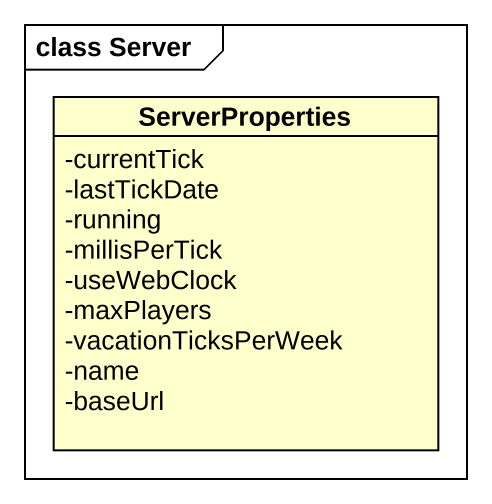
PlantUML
@startuml
mainframe class Server
hide circle
hide empty members
skinparam classAttributeIconSize 0
class ServerProperties {
  -currentTick
  -lastTickDate
  -running
  -millisPerTick
  -useWebClock
  -maxPlayers
  -vacationTicksPerWeek
  -name
  -baseUrl
}
@enduml
